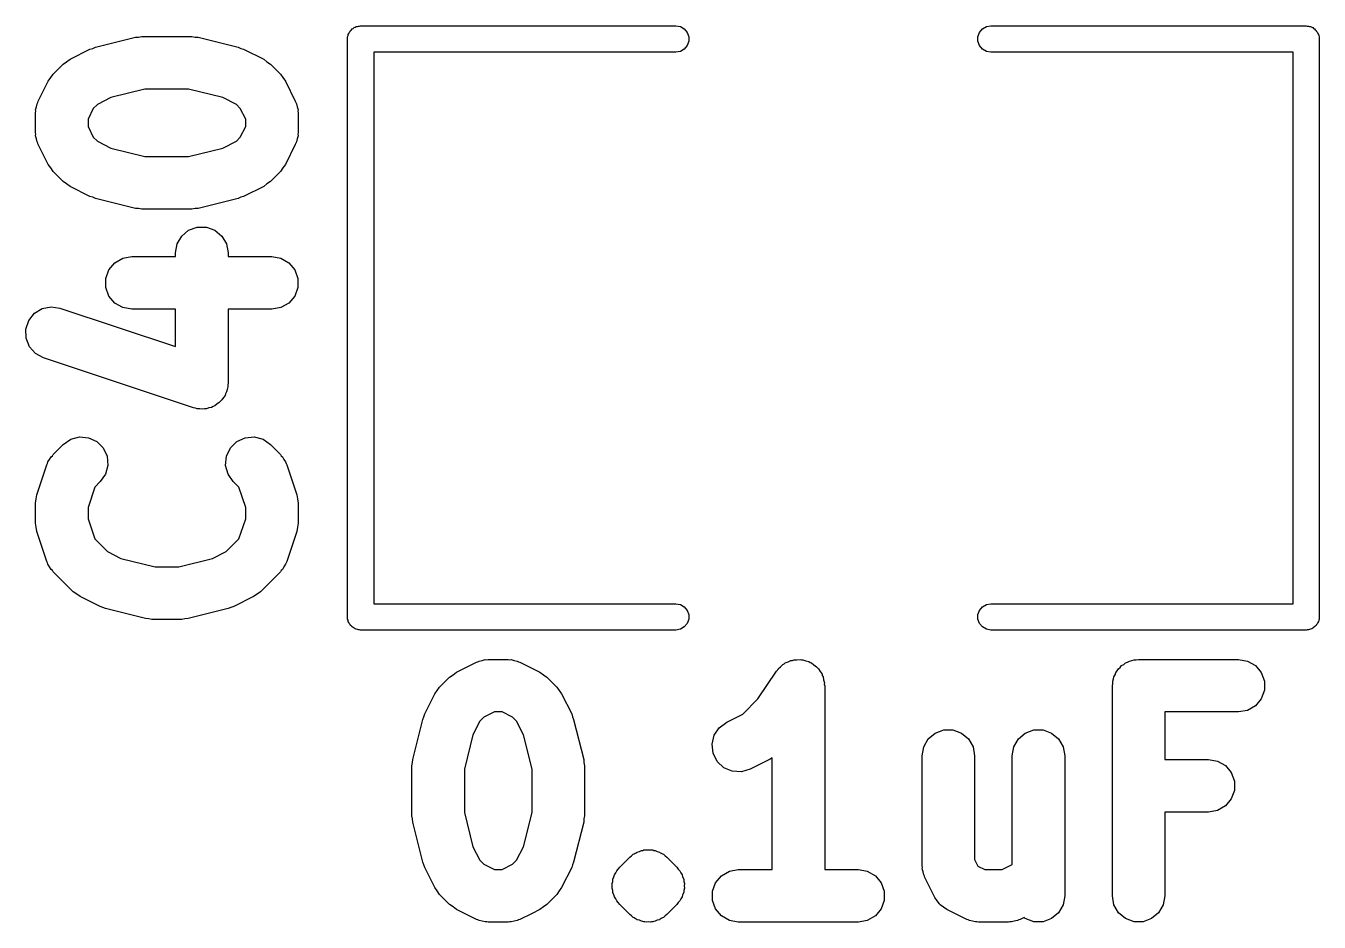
# Model space of a CAD drawing. Extents: x 51 to 137, y -158 to -25.
# Drawn here: x 105.57 to 111.82, y -78.19 to -73.86 of the extents above; entities that cross this region are included whole.
import ezdxf

# ---------------------------------------------------------------- set-up
doc = ezdxf.new("R2010")
doc.units = 0
doc.header["$MEASUREMENT"] = 0
doc.layers.add('BLACK', color=7, linetype='CONTINUOUS')

msp = doc.modelspace()

# ---------------------------------------------------------------- linework, layer by layer
at = {"layer": 'Black'}
for p, q in [((105.905, -73.9643), (106.099, -73.9159)), ((106.099, -73.9159), (106.114, -73.9148)), ((106.114, -73.9148), (106.13, -73.9121)), ((106.13, -73.9121), (106.372, -73.9121)), ((106.372, -73.9121), (106.387, -73.9148)), ((106.387, -73.9148), (106.402, -73.9159)), ((106.402, -73.9159), (106.596, -73.9643)), ((107.124, -73.9242), (107.125, -73.9187)), ((107.125, -73.9132), (107.127, -73.9079)), ((107.125, -73.9187), (107.125, -73.9132)), ((107.127, -73.9079), (107.128, -73.9025)), ((107.128, -73.9025), (107.131, -73.8977)), ((107.131, -73.8977), (107.133, -73.8924)), ((107.133, -73.8924), (107.137, -73.8882)), ((107.137, -73.8882), (107.139, -73.8834)), ((107.139, -73.8834), (107.144, -73.8798)), ((107.144, -73.8798), (107.147, -73.8756)), ((107.147, -73.8756), (107.152, -73.8728)), ((107.152, -73.8728), (107.156, -73.8692)), ((107.156, -73.8692), (107.161, -73.8673)), ((107.161, -73.8673), (107.166, -73.8645)), ((107.166, -73.8645), (107.172, -73.8636)), ((107.172, -73.8636), (107.177, -73.8617)), ((107.177, -73.8617), (107.183, -73.8617)), ((107.183, -73.8617), (107.188, -73.8607)), ((107.188, -73.8607), (108.712, -73.8607)), ((108.712, -73.8607), (108.734, -73.8645)), ((108.734, -73.8645), (108.753, -73.8756)), ((108.753, -73.8756), (108.767, -73.8924)), ((108.767, -73.8924), (108.775, -73.9132)), ((108.775, -73.9132), (108.775, -73.9352)), ((110.173, -73.9132), (110.181, -73.8924)), ((110.173, -73.9352), (110.173, -73.9132)), ((110.181, -73.8924), (110.195, -73.8756)), ((110.195, -73.8756), (110.214, -73.8645)), ((110.214, -73.8645), (110.236, -73.8607)), ((110.236, -73.8607), (111.76, -73.8607)), ((111.76, -73.8607), (111.765, -73.8617)), ((111.765, -73.8617), (111.771, -73.8617)), ((111.771, -73.8617), (111.776, -73.8636)), ((111.776, -73.8636), (111.782, -73.8645)), ((111.782, -73.8645), (111.787, -73.8673)), ((111.787, -73.8673), (111.792, -73.8692)), ((111.792, -73.8692), (111.796, -73.8728)), ((111.796, -73.8728), (111.801, -73.8756)), ((111.801, -73.8756), (111.804, -73.8798)), ((111.804, -73.8798), (111.809, -73.8834)), ((111.809, -73.8834), (111.811, -73.8882)), ((111.811, -73.8882), (111.815, -73.8924)), ((111.815, -73.8924), (111.817, -73.8977)), ((111.817, -73.8977), (111.82, -73.9025)), ((111.82, -73.9025), (111.821, -73.9079)), ((111.821, -73.9079), (111.823, -73.9132)), ((111.823, -73.9132), (111.823, -73.9187)), ((111.823, -73.9187), (111.823, -73.9242)), ((105.783, -74.0223), (105.879, -73.9739)), ((105.879, -73.9739), (105.893, -73.9699)), ((105.893, -73.9699), (105.905, -73.9643)), ((106.596, -73.9643), (106.609, -73.9699)), ((106.609, -73.9699), (106.622, -73.9739)), ((106.622, -73.9739), (106.719, -74.0223)), ((107.124, -76.7182), (107.124, -73.9242)), ((108.734, -73.9839), (108.712, -73.9877)), ((108.753, -73.9728), (108.734, -73.9839)), ((108.767, -73.956), (108.753, -73.9728)), ((108.775, -73.9352), (108.767, -73.956)), ((110.181, -73.956), (110.173, -73.9352)), ((110.195, -73.9728), (110.181, -73.956)), ((110.214, -73.9839), (110.195, -73.9728)), ((110.236, -73.9877), (110.214, -73.9839)), ((111.823, -73.9242), (111.823, -76.7182)), ((105.701, -74.0944), (105.75, -74.0461)), ((105.75, -74.0461), (105.766, -74.0344)), ((105.766, -74.0344), (105.783, -74.0223)), ((106.719, -74.0223), (106.735, -74.0344)), ((106.735, -74.0344), (106.752, -74.0461)), ((106.752, -74.0461), (106.8, -74.0944)), ((108.712, -73.9877), (107.251, -73.9877)), ((107.251, -73.9877), (107.251, -76.6547)), ((111.697, -73.9877), (110.236, -73.9877)), ((111.697, -76.6547), (111.697, -73.9877)), ((105.69, -74.1111), (105.701, -74.0944)), ((106.8, -74.0944), (106.812, -74.1111)), ((105.629, -74.2242), (105.677, -74.1275)), ((105.677, -74.1275), (105.69, -74.1111)), ((106.145, -74.1661), (105.98, -74.2073)), ((106.356, -74.1661), (106.145, -74.1661)), ((106.521, -74.2073), (106.356, -74.1661)), ((106.812, -74.1111), (106.824, -74.1275)), ((106.824, -74.1275), (106.872, -74.2242)), ((105.623, -74.2376), (105.627, -74.2312)), ((105.627, -74.2312), (105.629, -74.2242)), ((105.98, -74.2073), (105.915, -74.2402)), ((106.587, -74.2402), (106.521, -74.2073)), ((106.872, -74.2242), (106.874, -74.2312)), ((106.874, -74.2312), (106.878, -74.2376)), ((105.616, -74.2665), (105.621, -74.2522)), ((105.617, -74.2738), (105.616, -74.2665)), ((105.616, -74.281), (105.617, -74.2738)), ((105.616, -74.3778), (105.616, -74.281)), ((105.621, -74.2522), (105.623, -74.2376)), ((105.895, -74.2595), (105.87, -74.311)), ((105.915, -74.2402), (105.895, -74.2595)), ((106.606, -74.2595), (106.587, -74.2402)), ((106.632, -74.311), (106.606, -74.2595)), ((106.878, -74.2376), (106.881, -74.2522)), ((106.881, -74.2522), (106.885, -74.2665)), ((106.885, -74.2665), (106.884, -74.2738)), ((106.884, -74.2738), (106.886, -74.281)), ((106.886, -74.281), (106.886, -74.3778)), ((105.87, -74.311), (105.87, -74.3478)), ((105.87, -74.3478), (105.895, -74.3993)), ((106.606, -74.3993), (106.632, -74.3478)), ((106.632, -74.3478), (106.632, -74.311)), ((105.617, -74.385), (105.616, -74.3778)), ((105.616, -74.3923), (105.617, -74.385)), ((105.621, -74.4065), (105.616, -74.3923)), ((105.623, -74.4212), (105.621, -74.4065)), ((105.627, -74.4275), (105.623, -74.4212)), ((105.895, -74.3993), (105.915, -74.4185)), ((105.915, -74.4185), (105.98, -74.4515)), ((106.521, -74.4515), (106.587, -74.4185)), ((106.587, -74.4185), (106.606, -74.3993)), ((106.878, -74.4212), (106.874, -74.4275)), ((106.881, -74.4065), (106.878, -74.4212)), ((106.885, -74.3923), (106.881, -74.4065)), ((106.886, -74.3778), (106.884, -74.385)), ((106.884, -74.385), (106.885, -74.3923)), ((105.629, -74.4346), (105.627, -74.4275)), ((105.677, -74.5313), (105.629, -74.4346)), ((105.98, -74.4515), (106.145, -74.4927)), ((106.356, -74.4927), (106.521, -74.4515)), ((106.872, -74.4346), (106.824, -74.5313)), ((106.874, -74.4275), (106.872, -74.4346)), ((105.69, -74.5477), (105.677, -74.5313)), ((106.145, -74.4927), (106.356, -74.4927)), ((106.824, -74.5313), (106.812, -74.5477)), ((105.701, -74.5643), (105.69, -74.5477)), ((105.75, -74.6127), (105.701, -74.5643)), ((106.8, -74.5643), (106.752, -74.6127)), ((106.812, -74.5477), (106.8, -74.5643)), ((105.766, -74.6244), (105.75, -74.6127)), ((105.783, -74.6365), (105.766, -74.6244)), ((105.879, -74.6849), (105.783, -74.6365)), ((106.719, -74.6365), (106.622, -74.6849)), ((106.735, -74.6244), (106.719, -74.6365)), ((106.752, -74.6127), (106.735, -74.6244)), ((105.893, -74.6888), (105.879, -74.6849)), ((105.905, -74.6945), (105.893, -74.6888)), ((106.099, -74.7429), (105.905, -74.6945)), ((106.596, -74.6945), (106.402, -74.7429)), ((106.609, -74.6888), (106.596, -74.6945)), ((106.622, -74.6849), (106.609, -74.6888)), ((106.114, -74.744), (106.099, -74.7429)), ((106.13, -74.7467), (106.114, -74.744)), ((106.372, -74.7467), (106.13, -74.7467)), ((106.387, -74.744), (106.372, -74.7467)), ((106.402, -74.7429), (106.387, -74.744)), ((106.323, -74.8767), (106.356, -74.8484)), ((106.356, -74.8484), (106.398, -74.8333)), ((106.398, -74.8333), (106.442, -74.8333)), ((106.442, -74.8333), (106.483, -74.8484)), ((106.483, -74.8484), (106.517, -74.8767)), ((106.293, -74.9583), (106.301, -74.9149)), ((106.301, -74.9149), (106.323, -74.8767)), ((106.517, -74.8767), (106.539, -74.9149)), ((106.539, -74.9149), (106.547, -74.9583)), ((106, -75.0062), (106.038, -74.9841)), ((106.038, -74.9841), (106.081, -74.9765)), ((106.081, -74.9765), (106.293, -74.9765)), ((106.293, -74.9765), (106.293, -74.9583)), ((106.547, -74.9583), (106.547, -74.9765)), ((106.547, -74.9765), (106.759, -74.9765)), ((106.759, -74.9765), (106.802, -74.9841)), ((106.802, -74.9841), (106.84, -75.0062)), ((105.956, -75.0814), (105.971, -75.04)), ((105.971, -75.04), (106, -75.0062)), ((106.84, -75.0062), (106.869, -75.04)), ((106.869, -75.04), (106.884, -75.0814)), ((105.956, -75.1255), (105.956, -75.0814)), ((106.884, -75.0814), (106.884, -75.1255)), ((105.971, -75.167), (105.956, -75.1255)), ((106, -75.2008), (105.971, -75.167)), ((106.869, -75.167), (106.84, -75.2008)), ((106.884, -75.1255), (106.869, -75.167)), ((105.61, -75.2504), (105.648, -75.2273)), ((105.648, -75.2273), (105.691, -75.2184)), ((105.691, -75.2184), (105.734, -75.2249)), ((105.734, -75.2249), (106.293, -75.4111)), ((106.038, -75.2228), (106, -75.2008)), ((106.081, -75.2305), (106.038, -75.2228)), ((106.293, -75.2305), (106.081, -75.2305)), ((106.293, -75.4111), (106.293, -75.2305)), ((106.759, -75.2305), (106.547, -75.2305)), ((106.547, -75.2305), (106.547, -75.5873)), ((106.802, -75.2228), (106.759, -75.2305)), ((106.84, -75.2008), (106.802, -75.2228)), ((105.569, -75.3268), (105.583, -75.2849)), ((105.583, -75.2849), (105.61, -75.2504)), ((105.57, -75.3709), (105.569, -75.3268)), ((105.586, -75.4119), (105.57, -75.3709)), ((105.615, -75.4449), (105.586, -75.4119)), ((105.654, -75.4659), (105.615, -75.4449)), ((106.38, -75.7078), (105.654, -75.4659)), ((106.546, -75.6059), (106.542, -75.6181)), ((106.547, -75.5873), (106.545, -75.5965)), ((106.545, -75.5965), (106.546, -75.6059)), ((106.517, -75.6689), (106.51, -75.675)), ((106.524, -75.6578), (106.517, -75.6689)), ((106.532, -75.6478), (106.524, -75.6578)), ((106.535, -75.6389), (106.532, -75.6478)), ((106.539, -75.6307), (106.535, -75.6389)), ((106.542, -75.6181), (106.539, -75.6307)), ((106.389, -75.7092), (106.38, -75.7078)), ((106.398, -75.7124), (106.389, -75.7092)), ((106.411, -75.7124), (106.398, -75.7124)), ((106.423, -75.7142), (106.411, -75.7124)), ((106.433, -75.7124), (106.423, -75.7142)), ((106.442, -75.7124), (106.433, -75.7124)), ((106.454, -75.708), (106.442, -75.7124)), ((106.467, -75.7054), (106.454, -75.708)), ((106.475, -75.7005), (106.467, -75.7054)), ((106.483, -75.6973), (106.475, -75.7005)), ((106.493, -75.689), (106.483, -75.6973)), ((106.504, -75.6823), (106.493, -75.689)), ((106.51, -75.675), (106.504, -75.6823)), ((105.75, -75.8845), (105.786, -75.8592)), ((105.786, -75.8592), (105.828, -75.8478)), ((105.828, -75.8478), (105.872, -75.8517)), ((105.872, -75.8517), (105.912, -75.8703)), ((106.589, -75.8703), (106.629, -75.8517)), ((106.629, -75.8517), (106.673, -75.8478)), ((106.673, -75.8478), (106.716, -75.8592)), ((106.716, -75.8592), (106.752, -75.8845)), ((105.701, -75.9329), (105.75, -75.8845)), ((105.912, -75.8703), (105.943, -75.9015)), ((105.943, -75.9015), (105.962, -75.9415)), ((106.539, -75.9415), (106.558, -75.9015)), ((106.558, -75.9015), (106.589, -75.8703)), ((106.752, -75.8845), (106.8, -75.9329)), ((105.622, -76.1277), (105.671, -75.9826)), ((105.671, -75.9826), (105.674, -75.9761)), ((105.674, -75.9761), (105.676, -75.9691)), ((105.676, -75.9691), (105.684, -75.9569)), ((105.684, -75.9569), (105.692, -75.9438)), ((105.692, -75.9438), (105.697, -75.9389)), ((105.697, -75.9389), (105.701, -75.9329)), ((105.966, -75.9854), (105.954, -76.028)), ((105.962, -75.9415), (105.966, -75.9854)), ((106.535, -75.9854), (106.539, -75.9415)), ((106.547, -76.028), (106.535, -75.9854)), ((106.8, -75.9329), (106.804, -75.9389)), ((106.804, -75.9389), (106.81, -75.9438)), ((106.81, -75.9438), (106.817, -75.9569)), ((106.817, -75.9569), (106.825, -75.9691)), ((106.825, -75.9691), (106.827, -75.9761)), ((106.827, -75.9761), (106.831, -75.9826)), ((106.831, -75.9826), (106.879, -76.1277)), ((105.954, -76.028), (105.929, -76.0641)), ((106.572, -76.0641), (106.547, -76.028)), ((105.902, -76.0913), (105.87, -76.1885)), ((105.929, -76.0641), (105.902, -76.0913)), ((106.599, -76.0913), (106.572, -76.0641)), ((106.632, -76.1885), (106.599, -76.0913)), ((105.616, -76.1679), (105.619, -76.1478)), ((105.616, -76.2646), (105.616, -76.1679)), ((105.619, -76.1478), (105.622, -76.1277)), ((106.879, -76.1277), (106.882, -76.1478)), ((106.882, -76.1478), (106.886, -76.1679)), ((106.886, -76.1679), (106.886, -76.2646)), ((105.87, -76.1885), (105.87, -76.244)), ((106.632, -76.244), (106.632, -76.1885)), ((105.619, -76.2847), (105.616, -76.2646)), ((105.622, -76.3048), (105.619, -76.2847)), ((105.87, -76.244), (105.902, -76.3412)), ((106.599, -76.3412), (106.632, -76.244)), ((106.882, -76.2847), (106.879, -76.3048)), ((106.886, -76.2646), (106.882, -76.2847)), ((105.671, -76.4499), (105.622, -76.3048)), ((105.902, -76.3412), (105.963, -76.4022)), ((106.538, -76.4022), (106.599, -76.3412)), ((106.879, -76.3048), (106.831, -76.4499)), ((105.963, -76.4022), (106.029, -76.4351)), ((106.472, -76.4351), (106.538, -76.4022)), ((105.674, -76.4564), (105.671, -76.4499)), ((105.676, -76.4634), (105.674, -76.4564)), ((105.684, -76.4756), (105.676, -76.4634)), ((105.692, -76.4887), (105.684, -76.4756)), ((106.029, -76.4351), (106.194, -76.4763)), ((106.194, -76.4763), (106.308, -76.4763)), ((106.308, -76.4763), (106.472, -76.4351)), ((106.817, -76.4756), (106.81, -76.4887)), ((106.825, -76.4634), (106.817, -76.4756)), ((106.827, -76.4564), (106.825, -76.4634)), ((106.831, -76.4499), (106.827, -76.4564)), ((105.697, -76.4936), (105.692, -76.4887)), ((105.701, -76.4996), (105.697, -76.4936)), ((105.798, -76.5963), (105.701, -76.4996)), ((106.8, -76.4996), (106.703, -76.5963)), ((106.804, -76.4936), (106.8, -76.4996)), ((106.81, -76.4887), (106.804, -76.4936)), ((105.815, -76.608), (105.798, -76.5963)), ((105.831, -76.6201), (105.815, -76.608)), ((106.687, -76.608), (106.67, -76.6201)), ((106.703, -76.5963), (106.687, -76.608)), ((105.928, -76.6685), (105.831, -76.6201)), ((105.941, -76.6725), (105.928, -76.6685)), ((105.954, -76.6781), (105.941, -76.6725)), ((106.56, -76.6725), (106.548, -76.6781)), ((106.574, -76.6685), (106.56, -76.6725)), ((106.67, -76.6201), (106.574, -76.6685)), ((107.251, -76.6547), (108.712, -76.6547)), ((108.712, -76.6547), (108.734, -76.6585)), ((108.734, -76.6585), (108.753, -76.6696)), ((108.753, -76.6696), (108.767, -76.6864)), ((110.181, -76.6864), (110.195, -76.6696)), ((110.195, -76.6696), (110.214, -76.6585)), ((110.214, -76.6585), (110.236, -76.6547)), ((110.236, -76.6547), (111.697, -76.6547)), ((106.147, -76.7265), (105.954, -76.6781)), ((106.163, -76.7276), (106.147, -76.7265)), ((106.178, -76.7303), (106.163, -76.7276)), ((106.323, -76.7303), (106.178, -76.7303)), ((106.338, -76.7276), (106.323, -76.7303)), ((106.354, -76.7265), (106.338, -76.7276)), ((106.548, -76.6781), (106.354, -76.7265)), ((107.125, -76.7237), (107.124, -76.7182)), ((107.125, -76.7292), (107.125, -76.7237)), ((107.127, -76.7344), (107.125, -76.7292)), ((107.128, -76.7399), (107.127, -76.7344)), ((108.767, -76.6864), (108.775, -76.7072)), ((108.775, -76.7292), (108.767, -76.7499)), ((108.775, -76.7072), (108.775, -76.7292)), ((110.173, -76.7072), (110.181, -76.6864)), ((110.173, -76.7292), (110.173, -76.7072)), ((110.181, -76.7499), (110.173, -76.7292)), ((111.821, -76.7344), (111.82, -76.7399)), ((111.823, -76.7292), (111.821, -76.7344)), ((111.823, -76.7182), (111.823, -76.7237)), ((111.823, -76.7237), (111.823, -76.7292)), ((107.131, -76.7447), (107.128, -76.7399)), ((107.133, -76.7499), (107.131, -76.7447)), ((107.137, -76.7542), (107.133, -76.7499)), ((107.139, -76.759), (107.137, -76.7542)), ((107.144, -76.7626), (107.139, -76.759)), ((107.147, -76.7668), (107.144, -76.7626)), ((107.152, -76.7696), (107.147, -76.7668)), ((107.156, -76.7732), (107.152, -76.7696)), ((107.161, -76.7751), (107.156, -76.7732)), ((107.166, -76.7779), (107.161, -76.7751)), ((107.172, -76.7788), (107.166, -76.7779)), ((107.177, -76.7807), (107.172, -76.7788)), ((107.183, -76.7807), (107.177, -76.7807)), ((107.188, -76.7817), (107.183, -76.7807)), ((108.712, -76.7817), (107.188, -76.7817)), ((108.734, -76.7779), (108.712, -76.7817)), ((108.753, -76.7668), (108.734, -76.7779)), ((108.767, -76.7499), (108.753, -76.7668)), ((110.195, -76.7668), (110.181, -76.7499)), ((110.214, -76.7779), (110.195, -76.7668)), ((110.236, -76.7817), (110.214, -76.7779)), ((111.76, -76.7817), (110.236, -76.7817)), ((111.765, -76.7807), (111.76, -76.7817)), ((111.771, -76.7807), (111.765, -76.7807)), ((111.776, -76.7788), (111.771, -76.7807)), ((111.782, -76.7779), (111.776, -76.7788)), ((111.787, -76.7751), (111.782, -76.7779)), ((111.792, -76.7732), (111.787, -76.7751)), ((111.796, -76.7696), (111.792, -76.7732)), ((111.801, -76.7668), (111.796, -76.7696)), ((111.804, -76.7626), (111.801, -76.7668)), ((111.809, -76.759), (111.804, -76.7626)), ((111.811, -76.7542), (111.809, -76.759)), ((111.815, -76.7499), (111.811, -76.7542)), ((111.817, -76.7447), (111.815, -76.7499)), ((111.82, -76.7399), (111.817, -76.7447)), ((107.798, -76.9251), (107.805, -76.9238)), ((107.805, -76.9238), (107.902, -76.9238)), ((107.902, -76.9238), (107.909, -76.9251)), ((109.298, -76.9257), (109.313, -76.9241)), ((109.313, -76.9241), (109.32, -76.9257)), ((110.939, -76.9257), (110.95, -76.9238)), ((110.95, -76.9238), (111.433, -76.9238)), ((111.433, -76.9238), (111.477, -76.9315)), ((107.635, -76.9977), (107.651, -76.9856)), ((107.651, -76.9856), (107.748, -76.9372)), ((107.748, -76.9372), (107.755, -76.9351)), ((107.755, -76.9351), (107.761, -76.9315)), ((107.761, -76.9315), (107.776, -76.9289)), ((107.776, -76.9289), (107.79, -76.9247)), ((107.79, -76.9247), (107.798, -76.9251)), ((107.909, -76.9251), (107.916, -76.9247)), ((107.916, -76.9247), (107.93, -76.9289)), ((107.93, -76.9289), (107.945, -76.9315)), ((107.945, -76.9315), (107.951, -76.9351)), ((107.951, -76.9351), (107.958, -76.9372)), ((107.958, -76.9372), (108.055, -76.9856)), ((108.055, -76.9856), (108.072, -76.9977)), ((109.109, -77.115), (109.199, -76.9804)), ((109.199, -76.9804), (109.204, -76.9753)), ((109.204, -76.9753), (109.207, -76.9692)), ((109.207, -76.9692), (109.219, -76.9594)), ((109.219, -76.9594), (109.229, -76.9485)), ((109.229, -76.9485), (109.236, -76.9454)), ((109.236, -76.9454), (109.241, -76.9408)), ((109.241, -76.9408), (109.255, -76.9356)), ((109.255, -76.9356), (109.269, -76.9289)), ((109.269, -76.9289), (109.276, -76.9282)), ((109.276, -76.9282), (109.283, -76.9257)), ((109.283, -76.9257), (109.298, -76.9257)), ((109.32, -76.9257), (109.327, -76.9257)), ((109.327, -76.9257), (109.341, -76.9309)), ((109.341, -76.9309), (109.356, -76.9345)), ((109.356, -76.9345), (109.362, -76.9384)), ((109.362, -76.9384), (109.368, -76.9408)), ((109.368, -76.9408), (109.38, -76.9506)), ((109.38, -76.9506), (109.392, -76.959)), ((109.392, -76.959), (109.397, -76.9647)), ((109.397, -76.9647), (109.402, -76.9692)), ((109.402, -76.9692), (109.41, -76.9823)), ((109.41, -76.9823), (109.419, -76.9945)), ((110.84, -76.9873), (110.847, -76.9788)), ((110.847, -76.9788), (110.852, -76.9692)), ((110.852, -76.9692), (110.861, -76.962)), ((110.861, -76.962), (110.868, -76.9535)), ((110.868, -76.9535), (110.878, -76.948)), ((110.878, -76.948), (110.886, -76.9408)), ((110.886, -76.9408), (110.897, -76.937)), ((110.897, -76.937), (110.906, -76.9315)), ((110.906, -76.9315), (110.917, -76.9295)), ((110.917, -76.9295), (110.928, -76.9257)), ((110.928, -76.9257), (110.939, -76.9257)), ((111.477, -76.9315), (111.515, -76.9535)), ((111.515, -76.9535), (111.543, -76.9873)), ((107.57, -77.0578), (107.618, -77.0094)), ((107.618, -77.0094), (107.635, -76.9977)), ((108.072, -76.9977), (108.088, -77.0094)), ((108.088, -77.0094), (108.137, -77.0578)), ((109.419, -76.9945), (109.42, -77.0013)), ((109.42, -77.0013), (109.424, -77.0074)), ((109.424, -77.0074), (109.427, -77.0223)), ((109.427, -77.0223), (109.431, -77.0369)), ((109.431, -77.0369), (109.43, -77.0439)), ((109.43, -77.0439), (109.432, -77.0508)), ((110.823, -77.0508), (110.825, -77.0399)), ((110.825, -77.0288), (110.828, -77.0183)), ((110.825, -77.0399), (110.825, -77.0288)), ((110.828, -77.0183), (110.83, -77.0074)), ((110.83, -77.0074), (110.836, -76.9978)), ((110.836, -76.9978), (110.84, -76.9873)), ((111.543, -76.9873), (111.558, -77.0288)), ((111.558, -77.0288), (111.558, -77.0729)), ((107.498, -77.1875), (107.546, -77.0908)), ((107.546, -77.0908), (107.558, -77.0745)), ((107.558, -77.0745), (107.57, -77.0578)), ((108.137, -77.0578), (108.148, -77.0745)), ((108.148, -77.0745), (108.16, -77.0908)), ((108.16, -77.0908), (108.209, -77.1875)), ((109.432, -77.0508), (109.432, -77.9398)), ((110.823, -78.0668), (110.823, -77.0508)), ((111.558, -77.0729), (111.543, -77.1143)), ((109.036, -77.1883), (109.109, -77.115)), ((111.477, -77.1702), (111.433, -77.1778)), ((111.515, -77.1481), (111.477, -77.1702)), ((111.543, -77.1143), (111.515, -77.1481)), ((107.44, -77.4071), (107.488, -77.2135)), ((107.488, -77.2135), (107.494, -77.2009)), ((107.494, -77.2009), (107.498, -77.1875)), ((107.764, -77.2228), (107.731, -77.2887)), ((107.783, -77.2036), (107.764, -77.2228)), ((107.835, -77.1778), (107.783, -77.2036)), ((107.872, -77.1778), (107.835, -77.1778)), ((107.923, -77.2036), (107.872, -77.1778)), ((107.942, -77.2228), (107.923, -77.2036)), ((107.975, -77.2887), (107.942, -77.2228)), ((108.209, -77.1875), (108.213, -77.2009)), ((108.213, -77.2009), (108.218, -77.2135)), ((108.218, -77.2135), (108.267, -77.4071)), ((108.922, -77.2538), (108.958, -77.2275)), ((108.958, -77.2275), (109.036, -77.1883)), ((111.433, -77.1778), (111.077, -77.1778)), ((111.077, -77.1778), (111.077, -77.4076)), ((107.731, -77.2887), (107.69, -77.4535)), ((108.017, -77.4535), (107.975, -77.2887)), ((108.888, -77.3335), (108.898, -77.2906)), ((108.898, -77.2906), (108.922, -77.2538)), ((109.933, -77.3079), (109.967, -77.2795)), ((109.967, -77.2795), (110.008, -77.2644)), ((110.008, -77.2644), (110.052, -77.2644)), ((110.052, -77.2644), (110.094, -77.2795)), ((110.094, -77.2795), (110.128, -77.3079)), ((110.369, -77.3079), (110.402, -77.2795)), ((110.402, -77.2795), (110.444, -77.2644)), ((110.444, -77.2644), (110.488, -77.2644)), ((110.488, -77.2644), (110.529, -77.2795)), ((110.529, -77.2795), (110.563, -77.3079)), ((108.893, -77.3773), (108.888, -77.3335)), ((109.903, -77.3895), (109.911, -77.346)), ((109.911, -77.346), (109.933, -77.3079)), ((110.128, -77.3079), (110.15, -77.346)), ((110.15, -77.346), (110.157, -77.3895)), ((110.339, -77.3895), (110.346, -77.346)), ((110.346, -77.346), (110.369, -77.3079)), ((110.563, -77.3079), (110.585, -77.346)), ((110.585, -77.346), (110.593, -77.3895)), ((107.436, -77.4379), (107.439, -77.4226)), ((107.439, -77.4226), (107.44, -77.4071)), ((108.267, -77.4071), (108.268, -77.4226)), ((108.268, -77.4226), (108.271, -77.4379)), ((108.912, -77.4168), (108.893, -77.3773)), ((108.944, -77.4471), (108.912, -77.4168)), ((109.168, -77.4063), (109.071, -77.4547)), ((109.178, -77.3991), (109.168, -77.4063)), ((109.178, -77.9398), (109.178, -77.3991)), ((109.903, -77.9217), (109.903, -77.3895)), ((110.157, -77.3895), (110.157, -77.8917)), ((110.339, -77.9158), (110.339, -77.3895)), ((110.593, -77.3895), (110.593, -78.0668)), ((111.077, -77.4076), (111.288, -77.4076)), ((111.288, -77.4076), (111.332, -77.4153)), ((111.332, -77.4153), (111.37, -77.4373)), ((107.436, -77.6798), (107.436, -77.4379)), ((107.69, -77.4535), (107.69, -77.6641)), ((108.017, -77.6641), (108.017, -77.4535)), ((108.271, -77.4379), (108.271, -77.6798)), ((108.985, -77.4646), (108.944, -77.4471)), ((109.029, -77.4673), (108.985, -77.4646)), ((109.071, -77.4547), (109.029, -77.4673)), ((111.37, -77.4373), (111.398, -77.4711)), ((111.398, -77.4711), (111.413, -77.5126)), ((111.413, -77.5126), (111.413, -77.5567)), ((111.398, -77.5981), (111.37, -77.6319)), ((111.413, -77.5567), (111.398, -77.5981)), ((107.69, -77.6641), (107.731, -77.829)), ((107.975, -77.829), (108.017, -77.6641)), ((111.288, -77.6616), (111.077, -77.6616)), ((111.077, -77.6616), (111.077, -78.0668)), ((111.332, -77.654), (111.288, -77.6616)), ((111.37, -77.6319), (111.332, -77.654)), ((107.439, -77.6951), (107.436, -77.6798)), ((107.44, -77.7106), (107.439, -77.6951)), ((107.488, -77.9041), (107.44, -77.7106)), ((108.267, -77.7106), (108.218, -77.9041)), ((108.268, -77.6951), (108.267, -77.7106)), ((108.271, -77.6798), (108.268, -77.6951)), ((107.731, -77.829), (107.764, -77.8948)), ((107.942, -77.8948), (107.975, -77.829)), ((108.511, -77.8637), (108.515, -77.8601)), ((108.515, -77.8601), (108.521, -77.8582)), ((108.521, -77.8582), (108.525, -77.855)), ((108.525, -77.855), (108.536, -77.8521)), ((108.536, -77.8521), (108.546, -77.8474)), ((108.546, -77.8474), (108.552, -77.8469)), ((108.552, -77.8469), (108.557, -77.845)), ((108.557, -77.845), (108.562, -77.845)), ((108.562, -77.845), (108.568, -77.8435)), ((108.568, -77.8435), (108.579, -77.8445)), ((108.579, -77.8445), (108.59, -77.8435)), ((108.59, -77.8435), (108.595, -77.845)), ((108.595, -77.845), (108.601, -77.845)), ((108.601, -77.845), (108.606, -77.8469)), ((108.606, -77.8469), (108.612, -77.8474)), ((108.612, -77.8474), (108.622, -77.8521)), ((108.622, -77.8521), (108.633, -77.855)), ((108.633, -77.855), (108.637, -77.8582)), ((108.637, -77.8582), (108.642, -77.8601)), ((108.642, -77.8601), (108.647, -77.8637)), ((107.494, -77.9168), (107.488, -77.9041)), ((107.498, -77.9301), (107.494, -77.9168)), ((107.764, -77.8948), (107.783, -77.9141)), ((107.783, -77.9141), (107.835, -77.9398)), ((107.872, -77.9398), (107.923, -77.9141)), ((107.923, -77.9141), (107.942, -77.8948)), ((108.213, -77.9168), (108.209, -77.9301)), ((108.218, -77.9041), (108.213, -77.9168)), ((108.441, -77.9286), (108.489, -77.8803)), ((108.489, -77.8803), (108.498, -77.8739)), ((108.498, -77.8739), (108.506, -77.866)), ((108.506, -77.866), (108.511, -77.8637)), ((108.647, -77.8637), (108.652, -77.866)), ((108.652, -77.866), (108.66, -77.8739)), ((108.66, -77.8739), (108.669, -77.8803)), ((108.669, -77.8803), (108.717, -77.9286)), ((109.905, -77.9289), (109.903, -77.9217)), ((110.157, -77.8917), (110.173, -77.9238)), ((110.173, -77.9238), (110.206, -77.9398)), ((110.291, -77.9398), (110.339, -77.9158)), ((107.546, -78.0269), (107.498, -77.9301)), ((107.835, -77.9398), (107.872, -77.9398)), ((108.209, -77.9301), (108.16, -78.0269)), ((108.407, -77.9966), (108.408, -77.9856)), ((108.408, -77.9856), (108.413, -77.9755)), ((108.413, -77.9755), (108.415, -77.9648)), ((108.415, -77.9648), (108.422, -77.9557)), ((108.422, -77.9557), (108.427, -77.9456)), ((108.427, -77.9456), (108.434, -77.9377)), ((108.434, -77.9377), (108.441, -77.9286)), ((108.717, -77.9286), (108.724, -77.9377)), ((108.724, -77.9377), (108.731, -77.9456)), ((108.731, -77.9456), (108.736, -77.9557)), ((108.736, -77.9557), (108.742, -77.9648)), ((108.742, -77.9648), (108.745, -77.9755)), ((108.745, -77.9755), (108.75, -77.9856)), ((108.75, -77.9856), (108.751, -77.9966)), ((108.904, -78.0033), (108.933, -77.9695)), ((108.933, -77.9695), (108.971, -77.9475)), ((108.971, -77.9475), (109.014, -77.9398)), ((109.014, -77.9398), (109.178, -77.9398)), ((109.432, -77.9398), (109.595, -77.9398)), ((109.595, -77.9398), (109.638, -77.9475)), ((109.638, -77.9475), (109.677, -77.9695)), ((109.677, -77.9695), (109.705, -78.0033)), ((109.904, -77.9362), (109.905, -77.9289)), ((109.908, -77.9505), (109.904, -77.9362)), ((109.911, -77.9651), (109.908, -77.9505)), ((109.915, -77.9715), (109.911, -77.9651)), ((109.917, -77.9785), (109.915, -77.9715)), ((109.965, -78.0752), (109.917, -77.9785)), ((110.206, -77.9398), (110.291, -77.9398)), ((107.558, -78.0432), (107.546, -78.0269)), ((107.57, -78.0599), (107.558, -78.0432)), ((108.148, -78.0432), (108.137, -78.0599)), ((108.16, -78.0269), (108.148, -78.0432)), ((108.404, -78.0074), (108.407, -77.9966)), ((108.405, -78.0184), (108.404, -78.0074)), ((108.404, -78.0295), (108.405, -78.0184)), ((108.407, -78.0402), (108.404, -78.0295)), ((108.408, -78.0513), (108.407, -78.0402)), ((108.751, -78.0402), (108.75, -78.0513)), ((108.751, -77.9966), (108.754, -78.0074)), ((108.754, -78.0295), (108.751, -78.0402)), ((108.754, -78.0074), (108.753, -78.0184)), ((108.753, -78.0184), (108.754, -78.0295)), ((108.889, -78.0448), (108.904, -78.0033)), ((108.889, -78.0889), (108.889, -78.0448)), ((109.705, -78.0033), (109.72, -78.0448)), ((109.72, -78.0448), (109.72, -78.0889)), ((107.618, -78.1082), (107.57, -78.0599)), ((107.635, -78.1199), (107.618, -78.1082)), ((108.088, -78.1082), (108.072, -78.1199)), ((108.137, -78.0599), (108.088, -78.1082)), ((108.413, -78.0614), (108.408, -78.0513)), ((108.415, -78.0721), (108.413, -78.0614)), ((108.422, -78.0812), (108.415, -78.0721)), ((108.427, -78.0913), (108.422, -78.0812)), ((108.434, -78.0991), (108.427, -78.0913)), ((108.441, -78.1082), (108.434, -78.0991)), ((108.489, -78.1566), (108.441, -78.1082)), ((108.717, -78.1082), (108.669, -78.1566)), ((108.724, -78.0991), (108.717, -78.1082)), ((108.731, -78.0913), (108.724, -78.0991)), ((108.736, -78.0812), (108.731, -78.0913)), ((108.742, -78.0721), (108.736, -78.0812)), ((108.745, -78.0614), (108.742, -78.0721)), ((108.75, -78.0513), (108.745, -78.0614)), ((108.904, -78.1303), (108.889, -78.0889)), ((109.72, -78.0889), (109.705, -78.1303)), ((109.976, -78.0902), (109.965, -78.0752)), ((109.987, -78.1058), (109.976, -78.0902)), ((109.989, -78.1078), (109.987, -78.1058)), ((109.991, -78.1107), (109.989, -78.1078)), ((110.007, -78.1209), (109.991, -78.1107)), ((110.585, -78.1103), (110.563, -78.1485)), ((110.593, -78.0668), (110.585, -78.1103)), ((110.83, -78.1103), (110.823, -78.0668)), ((110.852, -78.1485), (110.83, -78.1103)), ((111.069, -78.1103), (111.047, -78.1485)), ((111.077, -78.0668), (111.069, -78.1103)), ((107.651, -78.132), (107.635, -78.1199)), ((107.748, -78.1804), (107.651, -78.132)), ((108.017, -78.1514), (107.958, -78.1804)), ((108.055, -78.132), (108.017, -78.1514)), ((108.072, -78.1199), (108.055, -78.132)), ((108.498, -78.163), (108.489, -78.1566)), ((108.506, -78.1709), (108.498, -78.163)), ((108.511, -78.1732), (108.506, -78.1709)), ((108.515, -78.1768), (108.511, -78.1732)), ((108.647, -78.1732), (108.642, -78.1768)), ((108.652, -78.1709), (108.647, -78.1732)), ((108.66, -78.163), (108.652, -78.1709)), ((108.669, -78.1566), (108.66, -78.163)), ((108.933, -78.1641), (108.904, -78.1303)), ((108.971, -78.1862), (108.933, -78.1641)), ((109.677, -78.1641), (109.638, -78.1862)), ((109.705, -78.1303), (109.677, -78.1641)), ((110.022, -78.132), (110.007, -78.1209)), ((110.119, -78.1804), (110.022, -78.132)), ((110.396, -78.1713), (110.377, -78.1804)), ((110.402, -78.1768), (110.396, -78.1713)), ((110.563, -78.1485), (110.529, -78.1768)), ((110.886, -78.1768), (110.852, -78.1485)), ((111.047, -78.1485), (111.013, -78.1768)), ((107.755, -78.1825), (107.748, -78.1804)), ((107.761, -78.1862), (107.755, -78.1825)), ((107.776, -78.1887), (107.761, -78.1862)), ((107.79, -78.193), (107.776, -78.1887)), ((107.798, -78.1925), (107.79, -78.193)), ((107.805, -78.1938), (107.798, -78.1925)), ((107.902, -78.1938), (107.805, -78.1938)), ((107.909, -78.1925), (107.902, -78.1938)), ((107.916, -78.193), (107.909, -78.1925)), ((107.93, -78.1887), (107.916, -78.193)), ((107.945, -78.1862), (107.93, -78.1887)), ((107.951, -78.1825), (107.945, -78.1862)), ((107.958, -78.1804), (107.951, -78.1825)), ((108.521, -78.1787), (108.515, -78.1768)), ((108.525, -78.1819), (108.521, -78.1787)), ((108.536, -78.1848), (108.525, -78.1819)), ((108.546, -78.1895), (108.536, -78.1848)), ((108.552, -78.19), (108.546, -78.1895)), ((108.557, -78.1919), (108.552, -78.19)), ((108.562, -78.1919), (108.557, -78.1919)), ((108.568, -78.1933), (108.562, -78.1919)), ((108.579, -78.1924), (108.568, -78.1933)), ((108.59, -78.1933), (108.579, -78.1924)), ((108.595, -78.1919), (108.59, -78.1933)), ((108.601, -78.1919), (108.595, -78.1919)), ((108.606, -78.19), (108.601, -78.1919)), ((108.612, -78.1895), (108.606, -78.19)), ((108.622, -78.1848), (108.612, -78.1895)), ((108.633, -78.1819), (108.622, -78.1848)), ((108.637, -78.1787), (108.633, -78.1819)), ((108.642, -78.1768), (108.637, -78.1787)), ((109.014, -78.1938), (108.971, -78.1862)), ((109.595, -78.1938), (109.014, -78.1938)), ((109.638, -78.1862), (109.595, -78.1938)), ((110.126, -78.1825), (110.119, -78.1804)), ((110.132, -78.1862), (110.126, -78.1825)), ((110.147, -78.1887), (110.132, -78.1862)), ((110.161, -78.193), (110.147, -78.1887)), ((110.168, -78.1925), (110.161, -78.193)), ((110.176, -78.1938), (110.168, -78.1925)), ((110.321, -78.1938), (110.176, -78.1938)), ((110.328, -78.1925), (110.321, -78.1938)), ((110.335, -78.193), (110.328, -78.1925)), ((110.349, -78.1887), (110.335, -78.193)), ((110.364, -78.1862), (110.349, -78.1887)), ((110.37, -78.1825), (110.364, -78.1862)), ((110.377, -78.1804), (110.37, -78.1825)), ((110.444, -78.1919), (110.402, -78.1768)), ((110.488, -78.1919), (110.444, -78.1919)), ((110.529, -78.1768), (110.488, -78.1919)), ((110.928, -78.1919), (110.886, -78.1768)), ((110.972, -78.1919), (110.928, -78.1919)), ((111.013, -78.1768), (110.972, -78.1919))]:
    msp.add_line(p, q, dxfattribs=at)

doc.saveas('drawing.dxf')
